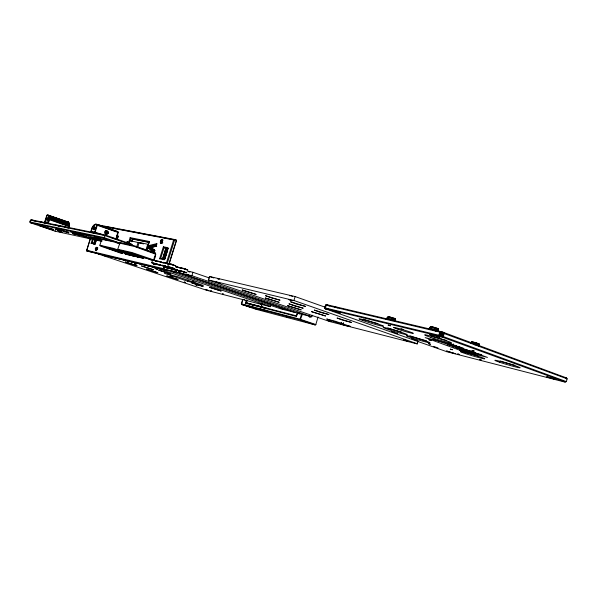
<?xml version="1.0" encoding="UTF-8"?>
<svg xmlns="http://www.w3.org/2000/svg" width="597" height="597" viewBox="0 0 597 597"><rect width="100%" height="100%" fill="white"/><g stroke="black" fill="none" stroke-linecap="round" stroke-linejoin="round"><path stroke-width="0.9" d="M68.7 227.95L69.297 224.308L68.162 221.987L47.551 214.942L46.79 215.345L44.753 221.644L44.902 222.98L44.753 221.644L48.588 222.509L47.947 223.606L46.573 223.323M394.132 320.529L394.154 318.246L388.505 316.604L386.02 319.074M47.947 223.606L47.753 222.256C48.417 220.532 50.364 215.427 46.79 215.345L47.551 214.942L68.588 222.345L69.14 223.606M478.152 345.253L478.204 343.529L474.749 342.432L471.72 341.76L470.697 343.208M455.75 347.357L455.817 345.573M151.034 247.434L154.757 250.218L153.914 252.897L154.802 250.74L150.28 247.359L155.959 246.345L156.824 243.606L148.944 245.539L148.131 248.106L151.802 250.994L153.884 251.561L152.183 251.934M91.968 228.039L91.192 232.539L90.998 231.076C91.528 228.173 93.729 223.144 97.565 224.45L117.915 231.696L118.288 232.554L116.124 239.352M436.265 331.141L436.497 328.022L432.706 326.887L430.653 326.499L428.556 329.119M92.819 232.875L94.438 233.211L96.751 224.897L97.565 224.45L94.789 233.285M101.781 239.24L99.177 239.404L101.393 239.636L95.468 238.128L95.513 237.509L100.886 238.875M565.411 382.058L440.265 336.409L441.638 331.783L442.855 332.148L566.59 377.961L567.15 378.856L566.359 381.587L564.792 382.058L446.884 351.73L325.902 308.992L324.723 307.821L325.596 305.104L326.641 304.664L441.638 331.783M155.198 263.747L153.862 264.344L153.593 262.911L154.511 263.225M160.615 240.763L162.503 241.046C158.16 248.583 161.735 234.322 162.302 241.576M161.511 243.367L161.354 241.539L162.578 239.987M393.162 320.768L393.416 317.985M477.339 344.969L477.496 343.282M263.284 309.656L263.023 310.142L266.299 311.238L249.218 306.731L249.277 306.149L253.606 307.283M454.824 347.036L455.004 345.29M96.878 247.285C98.05 254.382 92.095 247.188 97.766 247.591M95.513 250.255L96.393 250.553C95.416 249.18 98.468 247.427 96.662 247.3M92.893 228.942C95.013 222.345 95.154 232.561 92.893 228.942L94.647 229.554M263.784 308.03L263.859 307.425L246.792 303.007L247.374 303.761M56.663 228.845C53.32 229.621 66.804 232.524 59.275 230.226L59.349 229.606M262.038 303.977L261.262 306.739M46.469 219.315C47.335 223.868 49.148 213.681 46.469 219.315L48.223 219.92M461.287 349.163L461.533 347.581L459.123 346.872L457.354 346.499L456.265 347.85M435.079 330.753L435.601 327.723M476.361 344.648L476.645 342.999M453.563 347.529L454.026 344.976M392.042 320.402L392.557 317.708M107.229 231.009C99.774 235.39 114.318 234.136 105.744 230.718M476.063 353.7L469.033 351.32L469.167 350.693L456.795 347.491M58.939 230.412L59.088 229.755L58.491 229.569L58.185 230.166M442.25 331.962L440.877 336.589M475.07 345.118L475.712 342.715M460.317 348.864L460.727 347.335M452.504 346.305L453.19 343.812M433.795 330.357L434.623 327.425M459.444 350.088L425.161 337.611L450.25 343.902L487.473 357.416L460.78 350.551L459.444 350.088L459.839 348.745L432.683 338.954M460.071 350.312L460.466 348.961L459.839 348.745M460.78 350.551L461.175 349.2L460.466 348.961M461.548 350.805L461.944 349.454L461.175 349.2M462.369 351.066L462.772 349.723L461.944 349.454M463.235 351.334L463.63 349.991L462.772 349.723M464.123 351.603L464.518 350.26L463.63 349.991M465.018 351.872L465.414 350.529L481.779 354.715M465.914 352.133L466.309 350.782M466.779 352.379L467.182 351.029M467.615 352.611L468.018 351.26M468.406 352.82L468.802 351.469M469.13 353.006L469.526 351.655M324.828 307.097L295.134 296.567L209.457 276.456L208.368 279.941L330.163 321.671L417.116 343.894L417.907 341.253M417.116 343.894L418.019 341.118M340.902 323.955L326.693 319.014L335.268 321.223L349.335 326.066C354.208 326.984 338.156 325.231 341.394 322.32M341.163 324.037L341.656 322.41M342.827 324.537L343.32 322.91M343.074 324.611L343.566 322.977M178.742 270.762L178.219 272.441L297.134 313.044L311.791 316.783L312.261 315.223M242.658 299.507L241.33 303.813L241.591 304.477L256.113 309.313L315.223 324.955L315.82 324.537L318.059 316.962M567.15 378.856L441.25 332.454L325.596 305.104L324.858 307.903L325.298 308.761M390.826 320.029L391.625 317.417M208.368 279.941L293.925 300.5L295.134 296.567M246.382 299.97L245.389 303.157L296.388 316.417L297.694 312.149M296.388 316.417L297.56 312.88M301.552 314.126L300 319.201L300.261 319.917L315.223 324.955L315.82 324.537M302.358 314.365L300.261 319.917L241.591 304.477L242.77 299.575M261.113 306.865L261.919 304.246M270.74 305.231L270.292 306.686L270.411 305.015M247.121 300.209L246.3 302.851L245.389 303.157M164.003 266.389L163.235 268.844L176.272 271.978L177.063 269.463M187.674 281.254L164.451 273.307L177.578 276.68L203.331 285.478L187.674 281.254L188.13 279.799M178.219 272.441L191.883 275.717L192.95 272.292L209.689 278.075M194.435 283.299L194.891 281.844M153.884 251.561L149.444 248.068L149.996 246.322L156.436 244.755M155.959 246.345L156.824 243.606M155.213 263.934L151.75 262.77L152.668 259.882M127.504 253.083L125.34 252.21L133.974 254.24L153.183 260.471C155.056 258.882 156.071 255.523 155.504 253.128L134.415 245.815L120.519 242.77L121.587 243.27M159.608 258.747L163.384 246.777L168.085 247.748L164.287 259.799L159.608 258.747L160.705 258.374L164.697 259.27L168.085 248.516L164.078 247.688L163.384 246.777M160.705 258.374L164.078 247.688L168.153 248.777M166.145 247.762L162.377 259.71L165.742 248.277M163.13 259.538L166.72 248.173M163.339 259.65L166.921 248.3M164.899 259.001L167.354 251.188L165.653 250.583M166.182 263.635L173.652 239.927L174.764 239.546L176.413 240.151L176.406 240.927L168.958 264.59M167.13 263.77L174.764 239.546L95.072 224.338L94.654 224.778M172.16 268.068C166.182 268.531 167.108 261.165 172.458 264.553M168.854 264.165L176.413 240.151L160.086 237.024M118.437 249.598L117.751 249.27L119.803 243.188L134.497 246.479L155.78 254.247M127.504 243.479L128.042 241.77L126.877 241.524L127.855 242.397M128.251 243.636L130.153 237.636L149.34 241.501L146.899 250.024M128.773 243.964L129.862 240.546L140.683 243.151M129.392 242.927L130.803 238.494L130.153 237.636M131.556 241.718L132.4 239.061L149.213 242.479M132.004 241.143L132.541 239.434M136.773 246.583L138.146 242.255M134.579 255.546L134.937 255.382L134.086 256.076L113.333 249.024L100.266 246.016L119.945 252.815L122.258 253.344L123.094 252.673L122.258 253.344L107.191 248.083L115.855 250.158L131.683 255.516L134.086 256.076L134.638 255.352M137.549 247.68L139.198 242.472L147.75 244.24L146.078 249.516M146.541 250.352L149.34 241.501M96.393 240.21L94.983 244.188L91.125 243.315L92.438 239.21M93.207 239.516L92.095 242.979L91.125 243.315M94.751 240.046L93.707 244.195L95.132 239.755M94.983 244.188L96.304 240.054M100.565 245.561L99.856 245.24L101.818 239.091M115.818 239.375L117.915 231.696L95.983 224.188L94.304 224.957M117.109 239.382L118.161 236.061L116.37 235.696M117.363 239.427L118.161 236.061M68.439 227.778L69.073 225.226L68.894 222.935L49.558 216.166L48.685 216.457M86.513 234.696L85.99 237.322L101.714 240.733M90.543 238.509L86.572 250.904L166.891 270.396L86.572 250.904L90.154 238.815M45.275 221.129L46.835 216.301M48.208 223.666C48.812 222.524 51.633 214.592 47.842 215.547M30.425 220.166L104.647 235.517L132.497 245.263L131.788 244.322L105.147 234.979L31.432 219.815L30.425 220.166L29.85 221.942L30.469 222.785L55.066 231.166L101.908 241.375M474.182 343.991L474.749 342.432M451.265 345.939L451.869 344.327M459.332 348.573L459.906 347.088M432.489 329.977L433.638 327.141M389.617 319.671L390.692 317.149M55.849 229.255L58.506 229.979L58.752 229.42M550.807 378.117L556.501 379.573L546.71 376.7L550.807 378.117L551.419 376.759M473.123 343.708L473.831 342.185M450.093 345.611L451.213 343.253M458.392 348.312L459.123 346.872M431.258 329.641L432.706 326.887M457.093 348.208L467.302 350.812L467.608 350.238M388.49 319.365L389.826 316.91M472.19 343.469L473.025 341.977M449.063 345.342L449.937 343.805M457.571 348.096L458.436 346.693M430.183 329.372L431.885 326.686M471.443 343.297L472.376 341.835M441.481 336.775L442.855 332.148M387.416 319.283L389.08 316.731M470.936 343.215L471.928 341.76M447.705 345.051L449.25 342.797M447.549 345.141L448.593 343.633M470.749 343.29L471.72 341.76M94.953 224.547L92.736 226.606M447.466 345.051L449.056 342.797M456.914 347.939L457.892 346.566M429.34 329.193L431.25 326.552M386.662 319.119L388.505 316.604M43.477 226.479L53.827 230.017L50.141 229.218L50.036 228.502L40.835 225.353L39.835 225.703L43.477 226.479L43.835 225.994M456.466 347.857L457.518 346.499M386.177 319.201L388.49 316.843M428.788 329.104L430.825 326.484M429.183 328.574L431.071 326.753M386.184 319.044L388.147 316.559M57.461 229.927L57.924 229.375M465.653 350.357L466.13 349.827M39.275 221.48L39.932 221.778M105.147 234.979L104.057 238.375L112.661 241.367M99.856 245.24L113.333 248.33L140.608 257.576L141.459 256.882L140.608 257.576L138.153 257.008L118.587 250.412M441.064 331.626L439.564 335.335L439.691 336.253L440.265 336.409M85.99 237.322L70.603 232.032L88.654 235.882L89.147 235.367M442.026 336.954L442.69 336.268L443.399 332.328M94.438 233.211L95.408 232.233L103.065 234.912M60.342 229.92L69.051 232.912L56.125 229.024L60.342 229.92L60.834 229.442M55.066 231.166L55.536 230.711M58.081 225.823L58.573 225.353L61.916 226.509M464.197 349.976L464.787 349.476M57.073 229.547L57.625 229.076L56.506 229.39M56.819 229.703L57.424 229.196L55.961 229.367M440.519 331.492L439.802 332.081L438.892 335.163L439.691 336.253M442.534 337.126L443.31 336.484L444.228 333.402L443.899 332.507M95.468 238.128L93.065 237.293L96.945 237.203C102.729 239.248 91.55 235.74 96.968 237.225M256.688 308.933L256.113 309.313L255.956 308.709M326.962 304.731L326.216 305.224L325.395 307.918L325.731 308.776L439.146 336.111M56.312 229.509L57.028 229.047M93.983 225.181L95.304 224.36M94.923 224.681L95.654 224.241L115.975 231.464M93.662 225.465L94.229 225.121M326.641 304.664L325.82 305.134L324.999 307.828L325.731 308.776M93.348 225.8L93.871 225.502M95.214 224.644L96.296 224.211M61.752 226.584L63.633 226.39L67.991 227.905M56.088 229.293L56.849 228.875M93.035 226.181L93.52 225.935M565.635 381.587L566.359 381.587L441.153 335.783L324.723 307.821L325.529 308.858M48.066 215.621L48.85 215.226M154.041 259.762L153.183 260.471L132.049 253.262L118.199 250.061L119.587 250.643M55.805 229.278L56.633 228.867M48.26 215.748L49.073 215.368M48.424 215.935L49.267 215.577M117.751 249.27L132.064 252.553L153.698 259.934L155.63 253.807L155.504 253.128L152.936 252.568M162.981 240.195L161.757 240.688L160.847 240.36M48.573 216.174L49.432 215.845L68.759 222.614L69.23 223.935M53.118 224.8L54.148 224.442L56.73 225.338M81.244 235.763L72.901 233.658L73.774 233.352M72.901 233.658L77.737 234.703L78.625 234.397M88.125 251.419L89.087 251.091M94.236 232.74L94.744 233.076M92.453 227.069L92.856 226.942L92.192 227.569M48.775 216.793L49.663 216.547L69.006 223.308M156.787 244.397L149.541 246.165L148.989 247.912L148.131 248.106M156.727 246.195L150.28 247.359L155.869 246.382M149.34 251.538L151.802 250.994M48.835 217.166L49.723 216.972L69.073 223.733L69.297 224.308M150.877 251.956L153.429 251.397L148.989 247.912L149.444 248.068M393.363 318.388L395.184 318.723L395.401 321.111M48.857 217.577L49.752 217.442L69.11 224.196L69.327 224.718M48.85 218.024L69.327 225.159M438.452 331.268L438.205 328.76L438.228 331.283M48.812 218.495L69.297 225.629M154.966 260.852L155.668 260.911M566.59 377.961L565.971 377.976L566.426 378.864M151.75 262.77L156.242 264.016M154.339 263.65L153.504 263.314L154.839 263.658M477.712 343.723L479.025 343.947L479.1 345.723M97.774 248.65L95.736 248.33M167.794 266.531L174.951 268.784L171.764 267.866M48.745 218.987L69.23 226.114M102.58 239.733L96.736 238.248L95.789 237.472L97.587 237.651M96.736 238.248L98.96 238.479L96.393 237.591M60.364 230.838L60.207 230.091C61.633 230.643 60.73 229.703 61.148 230.882M474.309 342.514L476.503 343.193L476.093 343.118M439.243 337.014L440.123 337.111L429.325 333.88L439.243 337.014L438.623 335.469M95.498 224.659L118.288 232.554M98.423 225.233L102.057 225.927M103.871 226.278L117.467 228.875M119.281 229.226L130.161 231.3M131.982 231.651L145.578 234.248M147.392 234.599L158.272 236.681M100.102 225.823L173.652 239.927M48.656 219.45L69.148 226.569M66.834 221.696L68.162 221.987L68.864 223.084M105.341 230.748L107.564 231.188M105.617 231.017L107.848 231.457M105.087 231.211L108.05 231.8M105.199 231.599L108.169 232.196M104.475 231.867L108.184 232.614M105.139 232.427L108.109 233.024M104.968 232.808L107.93 233.405M105.453 233.278L107.676 233.725M149.362 242.255L130.803 238.494L132.4 239.061M105.139 233.517L107.363 233.972M105.52 233.808L106.997 234.114M105.139 233.845L106.617 234.151M116.646 236.464L118.206 236.785M127.415 242.24L128.071 242.382M217.554 278.62L219.487 279.157M30.469 222.785L104.057 238.375M129.079 243.748L131.788 244.322M104.729 239.598L108.288 240.36M73.976 233.263L72.871 233.024L77.737 234.703M65.446 231.405L68.401 232.039M77.558 234.352L80.692 235.024M437.601 328.708L436.146 328.365M101.878 240.009L85.916 236.569L72.513 231.949M95.274 243.695L92.095 242.979L95.236 243.867M162.377 258.956L163.974 259.314M133.915 255.382L136.541 255.986M124.982 253.926L144.026 258.314M125.519 254.218L133.75 256.113M134.803 256.359L143.295 258.314M186.965 270.889L192.95 272.292M57.805 225.353L57.26 225.338M86.505 250.225L163.63 268.687M390.819 317.365L392.565 317.902M153.168 259.949L157.996 261.396M434.952 330.454L433.609 330.193L434.243 330.499M174.727 265.59L175.884 265.822L172.384 264.62M175.742 266.471L179.787 267.657M179.891 267.934L180.466 268.053L180.01 267.844M186.645 269.665L187.816 269.904L184.376 268.725M290.47 295.769L289.635 295.59L289.993 295.791M95.789 237.472L98.453 238.143M188.324 271.456L189.943 271.926M270.292 306.686L206.495 290.232L97.714 253.777L156.071 267.844L269.963 306.477M296.634 315.903L246.3 302.851L254.001 305.44M250.934 304.328L266.232 308.298M257.926 308.418L265.71 310.462M286.254 316.731L288.941 317.447M95.192 232.934L97.96 233.74M40.096 221.606L42.559 222.323M392.147 317.88L390.811 317.47M475.988 343.268L476.899 343.521M116.221 242.434L117.124 242.688M336.126 307.156L334.626 306.828L335.335 307.142M171.093 264.247L171.914 264.478M167.623 263.77L168.57 263.986L165.227 262.978M155.324 260.635L154.63 260.538M162.018 262.479C164.936 263.225 158.309 261.023 159.906 261.792M163.6 263.023L161.996 262.561M180.316 268.157L181.07 268.366M172.205 267.993L173.167 268.217L171.451 267.59M159.429 264.71L158.511 264.493L159.765 264.971M182.548 271.404L181.585 271.172L182.809 271.642M434.37 327.693L435.594 327.977L433.564 327.425M434.235 327.835L435.22 328.119M435.564 330.619L436.847 330.999M475.563 342.984L474.346 342.581M66.595 227.524L67.17 227.658L66.491 227.405M58.125 225.778L58.394 225.793M336.902 307.649L337.454 307.806M467.302 350.812L469.033 351.32M172.697 264.904L174.093 265.255L172.846 264.769M173.085 265.12L173.966 265.374M167.585 263.852L168.451 264.105M183.913 268.583L182.697 268.337M135.803 246.695L136.317 246.852M185.01 269.195L185.876 269.456M170.981 267.449L169.585 267.09L171.302 267.725M165.466 266.15L164.093 265.807L165.809 266.426M166.272 266.568L167.645 266.919L165.929 266.292M182.988 271.531L179.809 270.613L183.264 271.784M159.862 264.837L156.742 263.941L160.22 265.113M183.719 271.926L185.13 272.284L183.906 271.814M160.675 265.255L162.033 265.598L160.324 264.978M177.413 270.21L176.033 269.859L176.846 270.187M178.167 270.613L179.548 270.963L178.742 270.635M155.668 264.075L157.004 264.419L156.168 264.083M171.749 268.866L170.436 268.56L172.063 269.135M172.518 269.269L173.884 269.62L173.07 269.292M464.518 350.26L465.414 350.529M474.108 342.708L475.033 342.991M435.317 330.857L435.944 331.051M390.647 317.597L391.572 317.88M469.167 350.693L475.772 352.931M291.478 296.052L292.537 296.388M59.812 225.935L58.379 225.509L58.536 226.256M59.088 229.755L59.678 229.935M184.466 268.665L180.734 267.672L182.346 268.344M167.19 263.635L165.757 263.277M161.593 262.352L160.265 261.919M179.078 267.702L177.757 267.277M155.339 260.546L156.25 260.829M156.571 261.195L154.899 260.643M458.556 354.208C461.377 355.178 455.578 353.29 458.399 354.26M182.615 271.329L183.54 271.613M183.167 271.844L186.898 272.844L183.451 271.672M159.451 264.628L163.794 266.15L160.168 265.18M172.279 268.948L166.944 267.993M167.19 267.747L163.6 266.784L168.802 268.411L167.578 267.949M105.318 255.874C100.833 254.613 110.005 257.314 105.408 256.023M211.248 291.067C209.002 290.433 213.353 291.717 211.129 291.09M136.847 247.009L138.489 247.531M118.139 242.994L119.199 243.322M193.144 281.359C195.361 282.127 190.883 280.635 193.047 281.388M196.54 285.165C198.6 285.873 194.435 284.493 196.443 285.187M223.091 294.097C225.076 294.784 221.032 293.433 222.957 294.112M184.913 282.232C186.965 282.933 182.779 281.553 184.831 282.262M178.869 270.583L174.272 269.307L177.712 270.471M177.876 270.351L181.309 271.516L176.727 270.24M172.205 269.008L173.182 269.24M155.295 263.799L158.75 264.964L154.272 263.717M172.234 264.762L170.988 264.344M171.242 264.538L172.16 264.837M183.182 268.62L186.048 269.344L184.831 268.874M177.637 267.337L178.54 267.628M160.175 261.993L161.086 262.284M58.506 229.979L59.275 230.226M117.064 249.912L117.519 250.053M337.253 307.492L338.253 307.828M244.001 304.724L249.979 306.716M245.971 305.649L249.218 306.731M68.491 222.771L67.916 221.905M172.66 269.157L175.622 270.165L169.57 268.381M166.556 267.792L165.332 267.329L169.608 268.553M218.674 279.097L217.621 278.717M183.727 268.702L182.958 268.441M166.272 263.352L165.496 263.083M43.506 222.629L44.409 222.927M189.264 271.889L188.48 271.62M156.66 261.046L157.078 261.188M95.416 249.591L96.304 249.889M95.43 249.956L96.318 250.255M315.761 324.492L300 319.201L241.442 303.866M95.647 250.464L96.535 250.762M263.859 307.425L266.314 308.253M96.423 247.419L97.304 247.718M96.177 247.643L97.057 247.942M95.945 247.949L96.826 248.248M95.572 248.748L97.46 249.456M95.468 249.173L96.348 249.471M139.011 247.703L139.75 247.956M31.559 222.532L29.85 221.942L103.997 237.554L120.542 243.322M153.862 264.344L155.011 264.777L154.474 263.68L153.556 263.367M176.272 271.978L295.045 312.507L281 308.925L163.235 268.844M39.835 225.703L50.141 229.218M31.432 219.815L35.82 221.323M58.006 228.95L64.707 231.248L64.797 231.994M191.883 275.717L311.791 316.783M110.714 248.718L122.736 252.829M50.551 228.293L53.073 229.151M102.43 246.218L106.781 247.703M153.586 263.777L154.504 264.09M153.69 264.113L154.608 264.426M76.752 233.666L79.117 234.487M141.108 257.046L127.109 252.225M132.967 254.598L135.504 255.471M109.855 248.427L108.676 248.009M104.102 239.598L102.908 239.151M209.457 276.456L213.853 277.978M62.521 226.166L65.043 227.039M99.99 239.054L101.647 239.628L101.594 240.24L99.177 239.404M88.654 235.882L101.721 240.397M462.272 347.82L462.884 348.029L462.906 349.7M119.781 243.188L114.102 241.382L102.744 239.084M119.893 243.852L113.706 241.875L101.759 239.33L102.445 239.688M46.7 218.584L48.461 219.196M46.566 218.942L48.32 219.554M389.057 317.059L389.789 317.313M111.109 237.464L115.378 238.964M140.623 248.262L152.056 252.262M93.042 228.151L94.796 228.77M92.938 228.554L94.692 229.173M293.925 300.5L417.228 343.768M436.497 328.022L438.205 328.76M473.257 342.432L471.764 341.835M328.26 309.134L325.626 308.201L325.902 308.992M391.468 331.499L397.609 333.678M411.654 338.648L417.803 340.82M433.601 346.409L437.989 347.961M139.198 242.472L143.437 243.972M149.996 246.322L148.944 245.539M93.833 226.89L95.587 227.509M93.602 227.106L95.356 227.726M93.386 227.405L95.139 228.024M129.862 240.546L132.489 241.472M93.192 227.755L94.945 228.375M153.638 260.307L154.347 260.561M40.574 222.024L41.365 222.3M95.072 224.338L96.61 224.89M170.399 264.255L168.727 263.568M169.399 264.113L163.242 262.307L164.914 262.993M176.809 267.053L175.585 266.605M61.297 226.427L61.939 226.651M58.118 225.673L58.752 225.905M158.63 261.456L159.339 261.71M329.76 305.903L326.76 304.821M160.332 241.673L161.899 242.957L162.13 241.986L160.444 241.21M161.899 242.434L162.817 242.763M160.294 242.113L161.205 242.442M160.324 242.501L161.235 242.83M161.362 243.001L162.272 243.33M160.429 242.822L161.339 243.143M95.401 233.337L96.244 233.636M161.668 239.658L162.839 239.972M161.384 239.785L162.294 240.121M161.108 240.031L162.018 240.36M164.294 263.023L157.66 261.023L158.086 261.247M158.705 261.65L159.242 261.859M177.406 267.15L176.988 266.978L181.839 268.389M175.622 266.866L176.451 267.21M394.154 318.246L395.184 318.723M478.204 343.529L479.025 343.947M95.408 232.233L90.998 231.076L91.192 232.539M155.227 260.844L155.63 261.195M150.735 247.524L154.616 250.412M164.526 268.904L165.227 269.829M324.775 307.798L325.238 308.679M60.984 230.293L61.357 231.099M68.386 222.136L68.692 222.897M473.242 352.014L473.533 352.782M60.655 230.218L60.939 230.994M44.753 221.644L45.2 223.039M60.424 229.979L60.64 230.696M472.063 351.611L472.257 352.342M150.504 259.202L150.631 259.882M136.885 246.613L137.004 247.3M138.041 256.344L138.153 257.008M446.772 351.073L446.884 351.73M119.84 252.165L119.945 252.815M118.042 242.576L118.146 243.24M75.207 233.852L75.282 234.479M438.131 328.671L438.362 331.163M154.757 250.218L154.802 250.74M395.072 318.626L395.266 320.999M395.05 318.746L395.236 321.134M463.332 348.2L463.444 349.902M116.736 236.837L116.773 237.554M437.802 328.507L437.952 330.962M470.682 351.163L470.72 351.842M394.721 318.462L394.833 320.798M456.817 346.036L456.892 347.879M478.995 343.872L479.063 345.648M456.757 345.962L456.817 347.79M478.809 343.947L478.854 345.723M456.601 346.036L456.638 347.872M478.712 343.73L478.749 346.364M456.414 345.797L456.429 347.611M437.243 328.283L437.258 330.693M426.504 340.76A12.358 0.612 16.7 0 1 415.81 337.708M415.072 337.477A12.358 0.612 16.7 0 1 409.923 335.768M401.438 332.059A12.582 0.642 16.7 0 1 390.207 328.701M389.528 328.477A12.582 0.642 16.7 0 1 387.826 327.902M377.916 323.671A12.813 0.672 16.8 0 1 372.655 322.179M371.864 321.94A12.813 0.672 16.8 0 1 368.722 320.977M367.961 320.731A12.813 0.672 16.8 0 1 363.23 319.149M403.594 329.507A10.38 0.56 16.7 0 1 401.057 328.723M446.571 340.432A13.94 0.776 16.6 0 1 445.123 340.066M444.362 339.865A13.94 0.776 16.6 0 1 431.176 335.91M514.868 365.289A13.216 0.664 16.4 0 1 500.249 360.976M477.996 355.969A12.656 0.627 16.5 0 1 466.697 352.596M154.735 256.471A1.858 0.948 -70.7 0 1 154.22 257.8M300.097 313.686A1.388 0.881 -71.1 0 1 298.843 313.067M311.179 316.283A1.381 1.06 -75.8 0 1 309.768 317.261A1.381 1.06 -75.8 0 1 309.171 315.597M244.472 299.873A1.291 0.761 -71.2 0 1 244.061 299.381M259.202 303.313L262.284 304.283L259.202 303.313M265.337 298.03L279.038 302.254L265.337 298.03M265.643 295.746L271.784 298.045L280.053 300.187L265.643 295.746M280.866 308.328L284.082 309.313L280.866 308.328M288.441 299.47L292.545 300.731L288.441 299.47M290.664 301.828L296.791 304.149L305.552 306.418L290.664 301.828M287.642 305.724L301.089 309.865L287.642 305.724M289.075 303.873L294.903 306.06L303.209 308.224L289.075 303.873M40.223 225.091L43.603 226.173L40.223 225.091M297.231 312.492L300.507 313.507L297.231 312.492M314.373 310.104L320.179 312.306L328.969 314.597L314.373 310.104M311.627 311.694L325.499 315.97L311.627 311.694M58.648 231.382L62.066 232.479L58.648 231.382M330.902 310.082L340.312 312.977L330.902 310.082M327.887 320.499L331.283 321.544L327.887 320.499M337.171 318.059L342.671 320.149L351.491 322.462L337.171 318.059M388.184 325.126L390.356 325.798L388.184 325.126M430.87 335.484L433.153 336.186L430.87 335.484M403.565 339.79L407.281 340.932L403.565 339.79M429.004 339.768L431.101 340.409L429.004 339.768M125.363 262.023L136.944 265.71L125.363 262.023M134.75 263.658L136.295 264.15L134.832 263.68M428.452 343.611L430.392 344.215L428.452 343.611M162.466 265.247L169.421 267.478L162.466 265.247M141.586 265.971L153.429 269.747L141.586 265.971M153.086 267.337L156.414 268.404L153.086 267.337M450.325 349.133L452.317 349.745L450.325 349.133M155.839 268.777L157.429 269.277L155.839 268.777M471.981 350.409L474.175 351.088L471.981 350.409M146.429 269.098L157.772 272.71L146.429 269.098M158.712 270.142L170.817 274.008L158.712 270.142M171.749 271.12L175.212 272.232L171.749 271.12M446.757 351.073L455.227 353.685L446.757 351.073M187.055 274.799L190.585 275.926L187.055 274.799M170.638 275.754L172.123 276.224L170.638 275.754M166.861 275.963L177.973 279.493L166.861 275.963M479.481 359.536L481.473 360.155L479.481 359.536M216.465 282.135L220.099 283.299L216.465 282.135M191.771 282.881L203.017 286.463L191.771 282.881M242.643 290.105L242.195 290.052L256.158 294.44L242.643 290.105M209.577 287.344L221.062 291.008L209.577 287.344M205.995 289.724L208.801 290.612L205.995 289.724M362.648 320.425A12.821 0.649 16.8 0 0 383.17 326.305A12.821 0.649 16.8 0 0 368.133 320.94A12.821 0.649 16.8 0 0 362.648 320.425M388.953 329.731A12.582 0.627 16.8 0 0 407.266 334.686A12.582 0.627 16.8 0 0 389.445 328.746A12.582 0.627 16.8 0 0 388.953 329.731M398.162 329.313A10.38 0.545 16.7 0 0 413.333 333.387A10.38 0.545 16.7 0 0 398.677 328.484A10.38 0.545 16.7 0 0 398.162 329.313M430.534 337.283A13.947 0.754 16.6 0 0 451.332 342.857A13.947 0.754 16.6 0 0 432.116 336.395A13.947 0.754 16.6 0 0 430.534 337.283M411.736 337.812A12.358 0.597 16.7 0 0 429.959 342.768A12.358 0.597 16.7 0 0 412.699 337.021A12.358 0.597 16.7 0 0 411.736 337.812M465.488 353.625A12.656 0.604 16.5 0 0 484.66 358.857A12.656 0.604 16.5 0 0 467.623 353.163A12.656 0.604 16.5 0 0 465.488 353.625M499.674 362.267A13.216 0.649 16.4 0 0 520.017 367.812A13.216 0.649 16.4 0 0 502.667 361.991A13.216 0.649 16.4 0 0 499.674 362.267"/></g></svg>
